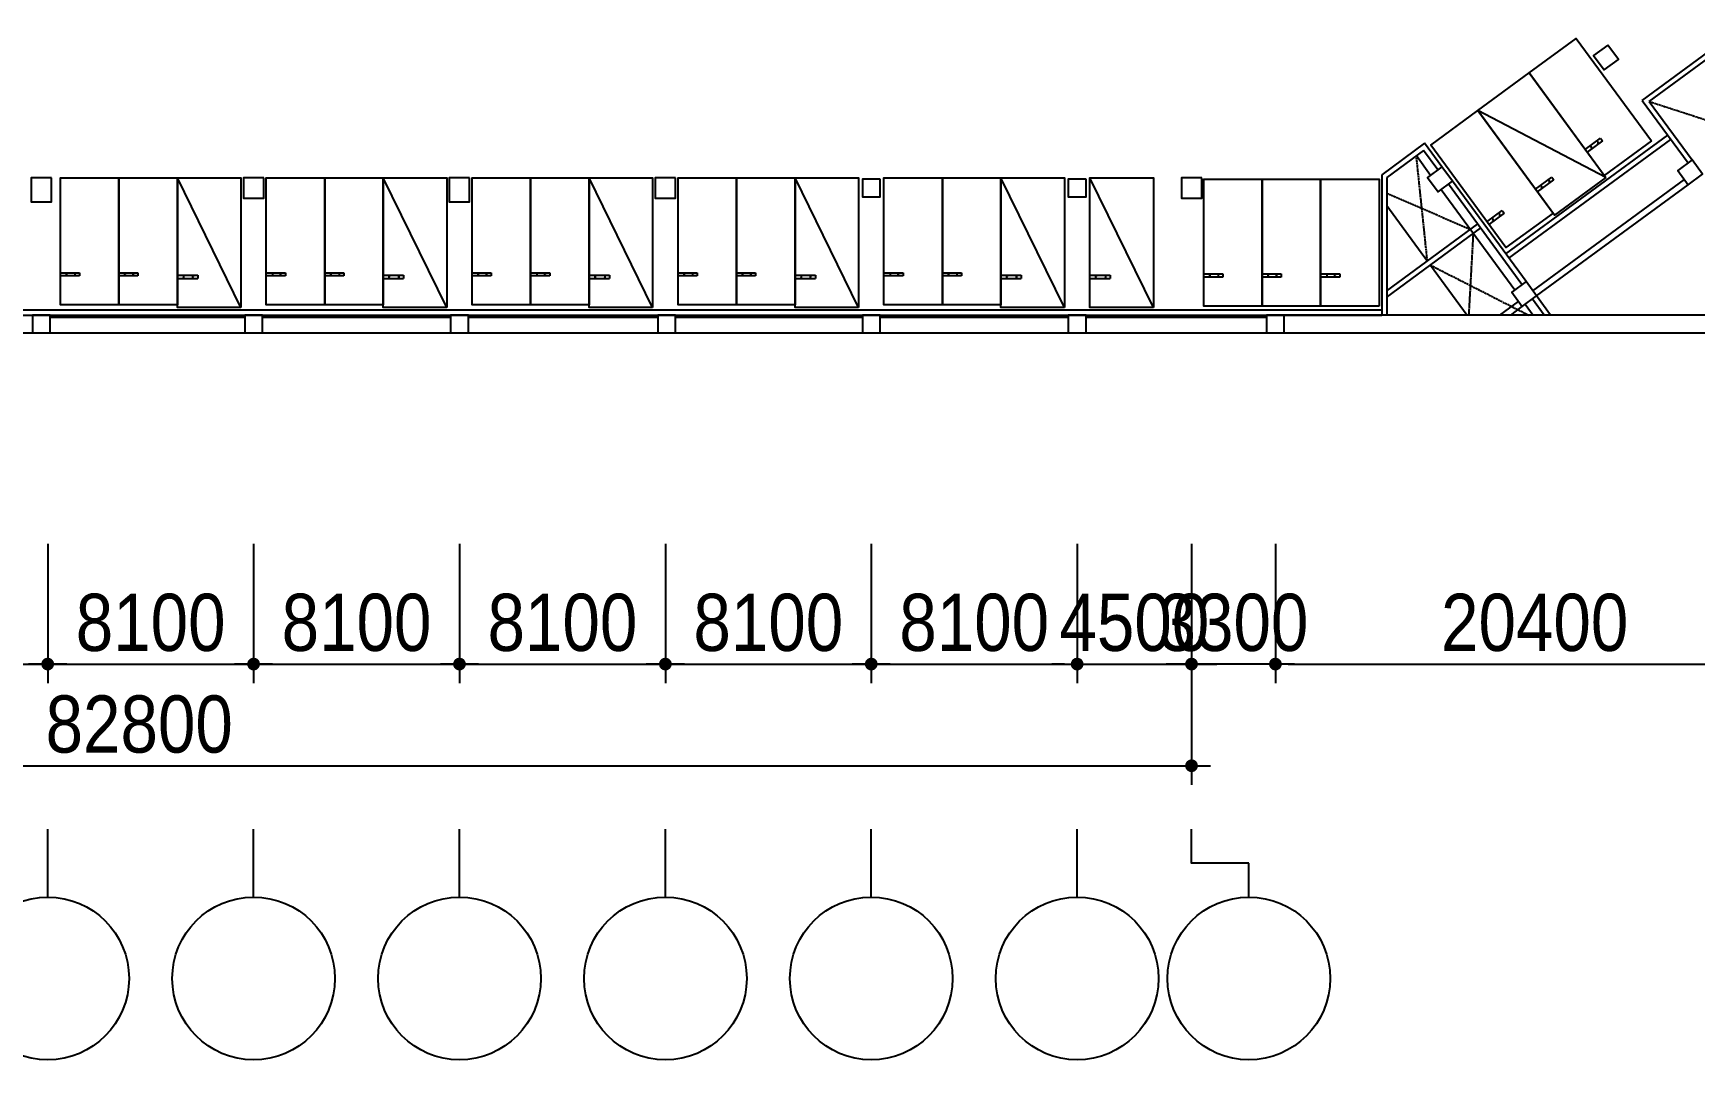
# Model space of a CAD drawing. Header units: millimetres. Extents: x 78082221 to 78451133, y -34402202 to -34172290.
# Drawn here: x 78210341 to 78275708, y -34391327 to -34350941 of the extents above; entities that cross this region are included whole.
import ezdxf

# ---------------------------------------------------------------- set-up
doc = ezdxf.new("R2010")
doc.units = ezdxf.units.MM
doc.header["$LTSCALE"] = 100
doc.header["$MEASUREMENT"] = 0
doc.header["$PDMODE"] = 1
doc.header["$PDSIZE"] = -3
doc.linetypes.add('XR-B2$0$CENTER', pattern=[2, 1.25, -0.25, 0.25, -0.25])
doc.layers.get('0').update_dxf_attribs({"color": 2, "linetype": 'CONTINUOUS'})
doc.layers.get('Defpoints').update_dxf_attribs({"color": 142, "linetype": 'CONTINUOUS'})
doc.layers.add('E-PLAN', color=115, linetype='CONTINUOUS')
doc.layers.add('Z', color=115, linetype='CONTINUOUS')
doc.styles.add('c-b2$0$맑은고딕', font='', dxfattribs={"width": 0.8})
doc.styles.add('돋움', font='', dxfattribs={"width": 0.9})
doc.styles.get('c-b2$0$맑은고딕').set_extended_font_data('Malgun Gothic')
doc.styles.get('돋움').set_extended_font_data('Dotum')
doc.dimstyles.new('c-b2$0$std_style', dxfattribs={"dimscale": 500, "dimtxt": 3, "dimasz": 1, "dimexe": 1.5, "dimexo": 2, "dimgap": 1, "dimtad": 1, "dimtoh": 1, "dimdec": 0, "dimzin": 0, "dimdsep": 46, "dimtxsty": 'c-b2$0$맑은고딕', "dimblk": 'c-b2$0$01420DDOT01', "dimcen": 2.5, "dimdle": 8, "dimclrd": 256, "dimclre": 256, "dimclrt": 256, "dimadec": 0, "dimazin": 0, "dimtfac": 1, "dimtdec": 0, "dimtix": 1, "dimtmove": 2, "dimatfit": 3, "dimldrblk": 'c-b2$0$_ClosedBlank', "dimfxl": 1, "dimtolj": 1, "dimtzin": 0, "dimlwd": -1, "dimlwe": -1, "dimarcsym": 0})

# ---------------------------------------------------------------- blocks, each defined once
blk = doc.blocks.new('XR-B2$0$XR-지하3층$0$일반형 주차')
at = {"layer": 'E-PLAN'}
for p, q in [((750, 3865), (0, 3865)), ((0, 3735), (750, 3735)), ((750, 3735), (750, 3865))]:
    blk.add_line(p, q, dxfattribs=at)
blk.add_lwpolyline([(2300, 5000), (0, 5000), (0, 0), (2300, 0)], close=True, dxfattribs=at)
for centre in [(238, 3800), (563, 3800)]:
    blk.add_circle(centre, 17.5, dxfattribs=at)
blk = doc.blocks.new('XR-B2$0$XR-지하3층$0$확장형 주차')
at = {"layer": 'E-PLAN'}
for p, q in [((0, 3965), (800, 3965)), ((800, 3835), (800, 3965)), ((0, 3835), (800, 3835))]:
    blk.add_line(p, q, dxfattribs=at)
blk.add_lwpolyline([(2500, 5100), (0, 5100), (0, 0), (2500, 0)], close=True, dxfattribs=at)
blk.add_lwpolyline([(2500, 5100), (0, 0)], dxfattribs=at)
for centre in [(238, 3900), (613, 3900)]:
    blk.add_circle(centre, 17.5, dxfattribs=at)
blk = doc.blocks.new('c-b2$0$01420DDOT01')
blk.add_line((-1.5, 0), (1.5, 0))
at = {"const_width": 0.5}
blk.add_lwpolyline([(-0.25, 0, 1), (0.25, 0, 1)], format="xyb", close=True, dxfattribs=at)
blk = doc.blocks.new('*D81')
at = {"layer": 'Defpoints', "color": 0, "transparency": 16777216}
for p in [(78173110, -34370034), (78255910, -34370034), (78255910, -34379760)]:
    blk.add_point(p, dxfattribs=at)
at = {"layer": 'Z', "transparency": 16777216}
for p, q in [((78173110, -34371034), (78173110, -34380510)), ((78255910, -34371034), (78255910, -34380510)), ((78173610, -34379760), (78255410, -34379760))]:
    blk.add_line(p, q, dxfattribs=at)
at = {"layer": 'Z', "transparency": 16777216, "xscale": 500, "yscale": 500, "zscale": 500}
for p, rotation in [((78173110, -34379760), 180.0000004268868), ((78255910, -34379760), 4.268868231254896e-07)]:
    blk.add_blockref('c-b2$0$01420DDOT01', p, dxfattribs=dict(at, rotation=rotation))
at = {"layer": 'Z', "transparency": 16777216, "insert": (78214510, -34378134), "char_height": 2250, "attachment_point": 5, "rotation": 0, "style": '돋움'}
blk.add_mtext('\\A1;82800', dxfattribs=at)
blk = doc.blocks.new('c-b2$0$_ClosedBlank')
at = {"color": 0, "linetype": 'ByBlock', "lineweight": -2}
for p, q in [((-1, 0.17), (0, 0)), ((-1, 0.17), (-1, -0.17)), ((0, 0), (-1, -0.17))]:
    blk.add_line(p, q, dxfattribs=at)
blk = doc.blocks.new('*D86')
at = {"layer": 'Defpoints', "color": 0, "transparency": 16777216}
for p in [(78202810, -34370034), (78210910, -34370034), (78210910, -34375760)]:
    blk.add_point(p, dxfattribs=at)
at = {"layer": 'Z', "transparency": 16777216}
for p, q in [((78202810, -34371034), (78202810, -34376510)), ((78210910, -34371034), (78210910, -34376510)), ((78203310, -34375760), (78210410, -34375760))]:
    blk.add_line(p, q, dxfattribs=at)
at = {"layer": 'Z', "transparency": 16777216, "xscale": 500, "yscale": 500, "zscale": 500}
for p, rotation in [((78202810, -34375760), 180.0000004268868), ((78210910, -34375760), 4.268868231257969e-07)]:
    blk.add_blockref('c-b2$0$01420DDOT01', p, dxfattribs=dict(at, rotation=rotation))
at = {"layer": 'Z', "transparency": 16777216, "insert": (78206860, -34374134), "char_height": 2250, "attachment_point": 5, "rotation": 0, "style": '돋움'}
blk.add_mtext('\\A1;8100', dxfattribs=at)
blk = doc.blocks.new('*D87')
at = {"layer": 'Defpoints', "color": 0, "transparency": 16777216}
for p in [(78210910, -34370034), (78219010, -34370034), (78219010, -34375760)]:
    blk.add_point(p, dxfattribs=at)
at = {"layer": 'Z', "transparency": 16777216}
for p, q in [((78210910, -34371034), (78210910, -34376510)), ((78219010, -34371034), (78219010, -34376510)), ((78211410, -34375760), (78218510, -34375760))]:
    blk.add_line(p, q, dxfattribs=at)
at = {"layer": 'Z', "transparency": 16777216, "xscale": 500, "yscale": 500, "zscale": 500}
for p, rotation in [((78210910, -34375760), 180.0000004268868), ((78219010, -34375760), 4.268868231226557e-07)]:
    blk.add_blockref('c-b2$0$01420DDOT01', p, dxfattribs=dict(at, rotation=rotation))
at = {"layer": 'Z', "transparency": 16777216, "insert": (78214960, -34374134), "char_height": 2250, "attachment_point": 5, "rotation": 0, "style": '돋움'}
blk.add_mtext('\\A1;8100', dxfattribs=at)
blk = doc.blocks.new('*D88')
at = {"layer": 'Defpoints', "color": 0, "transparency": 16777216}
for p in [(78219010, -34370034), (78227110, -34370034), (78227110, -34375760)]:
    blk.add_point(p, dxfattribs=at)
at = {"layer": 'Z', "transparency": 16777216}
for p, q in [((78219010, -34371034), (78219010, -34376510)), ((78227110, -34371034), (78227110, -34376510)), ((78219510, -34375760), (78226610, -34375760))]:
    blk.add_line(p, q, dxfattribs=at)
at = {"layer": 'Z', "transparency": 16777216, "xscale": 500, "yscale": 500, "zscale": 500}
for p, rotation in [((78219010, -34375760), 180.0000004268868), ((78227110, -34375760), 4.268868231289383e-07)]:
    blk.add_blockref('c-b2$0$01420DDOT01', p, dxfattribs=dict(at, rotation=rotation))
at = {"layer": 'Z', "transparency": 16777216, "insert": (78223060, -34374134), "char_height": 2250, "attachment_point": 5, "rotation": 0, "style": '돋움'}
blk.add_mtext('\\A1;8100', dxfattribs=at)
blk = doc.blocks.new('*D89')
at = {"layer": 'Defpoints', "color": 0, "transparency": 16777216}
for p in [(78227110, -34370034), (78235210, -34370034), (78235210, -34375760)]:
    blk.add_point(p, dxfattribs=at)
at = {"layer": 'Z', "transparency": 16777216}
for p, q in [((78227110, -34371034), (78227110, -34376510)), ((78235210, -34371034), (78235210, -34376510)), ((78227610, -34375760), (78234710, -34375760))]:
    blk.add_line(p, q, dxfattribs=at)
at = {"layer": 'Z', "transparency": 16777216, "xscale": 500, "yscale": 500, "zscale": 500}
for p, rotation in [((78227110, -34375760), 180.0000004268868), ((78235210, -34375760), 4.268868231250116e-07)]:
    blk.add_blockref('c-b2$0$01420DDOT01', p, dxfattribs=dict(at, rotation=rotation))
at = {"layer": 'Z', "transparency": 16777216, "insert": (78231160, -34374134), "char_height": 2250, "attachment_point": 5, "rotation": 0, "style": '돋움'}
blk.add_mtext('\\A1;8100', dxfattribs=at)
blk = doc.blocks.new('*D90')
at = {"layer": 'Defpoints', "color": 0, "transparency": 16777216}
for p in [(78235210, -34370034), (78243310, -34370034), (78243310, -34375760)]:
    blk.add_point(p, dxfattribs=at)
at = {"layer": 'Z', "transparency": 16777216}
for p, q in [((78235210, -34371034), (78235210, -34376510)), ((78243310, -34371034), (78243310, -34376510)), ((78235710, -34375760), (78242810, -34375760))]:
    blk.add_line(p, q, dxfattribs=at)
at = {"layer": 'Z', "transparency": 16777216, "xscale": 500, "yscale": 500, "zscale": 500}
for p, rotation in [((78235210, -34375760), 180.0000004268868), ((78243310, -34375760), 4.268868231257969e-07)]:
    blk.add_blockref('c-b2$0$01420DDOT01', p, dxfattribs=dict(at, rotation=rotation))
at = {"layer": 'Z', "transparency": 16777216, "insert": (78239260, -34374134), "char_height": 2250, "attachment_point": 5, "rotation": 0, "style": '돋움'}
blk.add_mtext('\\A1;8100', dxfattribs=at)
blk = doc.blocks.new('*D91')
at = {"layer": 'Defpoints', "color": 0, "transparency": 16777216}
for p in [(78243310, -34370034), (78251410, -34370034), (78251410, -34375760)]:
    blk.add_point(p, dxfattribs=at)
at = {"layer": 'Z', "transparency": 16777216}
for p, q in [((78243310, -34371034), (78243310, -34376510)), ((78251410, -34371034), (78251410, -34376510)), ((78243810, -34375760), (78250910, -34375760))]:
    blk.add_line(p, q, dxfattribs=at)
at = {"layer": 'Z', "transparency": 16777216, "xscale": 500, "yscale": 500, "zscale": 500}
for p, rotation in [((78243310, -34375760), 180.0000004268868), ((78251410, -34375760), 4.26886823123441e-07)]:
    blk.add_blockref('c-b2$0$01420DDOT01', p, dxfattribs=dict(at, rotation=rotation))
at = {"layer": 'Z', "transparency": 16777216, "insert": (78247360, -34374134), "char_height": 2250, "attachment_point": 5, "rotation": 0, "style": '돋움'}
blk.add_mtext('\\A1;8100', dxfattribs=at)
blk = doc.blocks.new('*D92')
at = {"layer": 'Defpoints', "color": 0, "transparency": 16777216}
for p in [(78251410, -34370034), (78255910, -34370034), (78255910, -34375760)]:
    blk.add_point(p, dxfattribs=at)
at = {"layer": 'Z', "transparency": 16777216}
for p, q in [((78251410, -34371034), (78251410, -34376510)), ((78255910, -34371034), (78255910, -34376510)), ((78250910, -34375760), (78250410, -34375760)), ((78251410, -34375760), (78255910, -34375760)), ((78256410, -34375760), (78256910, -34375760))]:
    blk.add_line(p, q, dxfattribs=at)
at = {"layer": 'Z', "transparency": 16777216, "xscale": 500, "yscale": 500, "zscale": 500}
for p, rotation in [((78251410, -34375760), 4.268868231300377e-07), ((78255910, -34375760), 180.0000004268868)]:
    blk.add_blockref('c-b2$0$01420DDOT01', p, dxfattribs=dict(at, rotation=rotation))
at = {"layer": 'Z', "transparency": 16777216, "insert": (78253660, -34374134), "char_height": 2250, "attachment_point": 5, "rotation": 0, "style": '돋움'}
blk.add_mtext('\\A1;4500', dxfattribs=at)
blk = doc.blocks.new('*D112')
at = {"layer": 'Defpoints', "color": 0, "transparency": 16777216}
for p in [(78255910, -34370034), (78259210, -34370034), (78255910, -34375760)]:
    blk.add_point(p, dxfattribs=at)
at = {"layer": 'Z', "transparency": 16777216}
for p, q in [((78255910, -34371034), (78255910, -34376510)), ((78259210, -34371034), (78259210, -34376510)), ((78255410, -34375760), (78254910, -34375760)), ((78259210, -34375760), (78255910, -34375760)), ((78259710, -34375760), (78260210, -34375760))]:
    blk.add_line(p, q, dxfattribs=at)
at = {"layer": 'Z', "transparency": 16777216, "xscale": 500, "yscale": 500, "zscale": 500}
for p, rotation in [((78255910, -34375760), 359.9999995731133), ((78259210, -34375760), 179.9999995731133)]:
    blk.add_blockref('c-b2$0$01420DDOT01', p, dxfattribs=dict(at, rotation=rotation))
at = {"layer": 'Z', "transparency": 16777216, "insert": (78257560, -34374134), "char_height": 2250, "attachment_point": 5, "rotation": 360, "style": '돋움'}
blk.add_mtext('\\A1;3300', dxfattribs=at)
blk = doc.blocks.new('*D113')
at = {"layer": 'Defpoints', "color": 0, "transparency": 16777216}
for p in [(78259210, -34370034), (78279610, -34370034), (78279610, -34375760)]:
    blk.add_point(p, dxfattribs=at)
at = {"layer": 'Z', "transparency": 16777216}
for p, q in [((78259210, -34371034), (78259210, -34376510)), ((78279610, -34371034), (78279610, -34376510)), ((78259710, -34375760), (78279110, -34375760))]:
    blk.add_line(p, q, dxfattribs=at)
at = {"layer": 'Z', "transparency": 16777216, "xscale": 500, "yscale": 500, "zscale": 500}
for p, rotation in [((78259210, -34375760), 180.0000004268868), ((78279610, -34375760), 4.268868228763417e-07)]:
    blk.add_blockref('c-b2$0$01420DDOT01', p, dxfattribs=dict(at, rotation=rotation))
at = {"layer": 'Z', "transparency": 16777216, "insert": (78269410, -34374134), "char_height": 2250, "attachment_point": 5, "rotation": 0, "style": '돋움'}
blk.add_mtext('\\A1;20400', dxfattribs=at)

msp = doc.modelspace()

# ---------------------------------------------------------------- linework, layer by layer
at = {"layer": 'Z', "ltscale": 0.5}
for p, q in [((78273639.5, -34353583.7), (78276905.7, -34351189)), ((78273919.1, -34353626.7), (78276862.7, -34351468.6)), ((78273639.5, -34353583.7), (78275442.9, -34356043.4)), ((78273919.1, -34353626.7), (78275604.2, -34355925.2)), ((78268273.5, -34359625.7), (78274644.7, -34354954.7)), ((78268391.8, -34359787), (78274762.9, -34355116)), ((78265080.7, -34355270.7), (78263390.3, -34356510)), ((78265037.6, -34355550.2), (78263590.3, -34356611.3)), ((78265599.3, -34356316.4), (78265037.6, -34355550.2)), ((78265760.6, -34356198.1), (78265080.7, -34355270.7)), ((78263390.3, -34356510), (78263390.3, -34362026.6)), ((78263590.3, -34356611.3), (78263590.3, -34362026.6)), ((78268910.4, -34360832.7), (78266013.2, -34356880.9)), ((78269071.7, -34360714.4), (78266174.5, -34356762.7)), ((78263590.3, -34361075.2), (78267166.2, -34358453.6)), ((78263590.3, -34361323.2), (78267284.4, -34358614.9)), ((78269785.7, -34362026.6), (78269324.3, -34361397.2)), ((78270033.7, -34362026.6), (78269485.6, -34361278.9)), ((78173117.8, -34361826.6), (78263390.3, -34361826.6)), ((78173264.4, -34362026.6), (78263390.3, -34362026.6))]:
    msp.add_line(p, q, dxfattribs=at)
at = {"layer": 'Z', "linetype": 'XR-B2$0$CENTER', "ltscale": 0.5}
for p, q in [((78273919.1, -34353626.7), (78277788, -34354882.1)), ((78265190.3, -34359902.2), (78264755.4, -34355757.2)), ((78263590.3, -34357228.6), (78266883.9, -34358660.5)), ((78266826.6, -34362026.6), (78267002.2, -34358821.8)), ((78265308.6, -34360063.5), (78269162.6, -34362026.6))]:
    msp.add_line(p, q, dxfattribs=at)
at = {"layer": 'Z'}
for p, q in [((78264755.4, -34355757.2), (78265317.1, -34356523.3)), ((78265730.9, -34357087.9), (78268628.2, -34361039.6)), ((78269337.8, -34361077.3), (78275305.7, -34356702)), ((78269485.6, -34361278.9), (78275453.5, -34356903.6)), ((78263590.3, -34357719.8), (78265190.3, -34359902.2)), ((78265308.6, -34360063.5), (78266747.8, -34362026.6)), ((78268043, -34362026.6), (78268773.3, -34361491.2)), ((78268465.8, -34362026.6), (78268921.1, -34361692.8)), ((78269042, -34361604.1), (78269351.8, -34362026.6)), ((78279260.2, -34362026.6), (78259556.1, -34362026.6)), ((78210910.2, -34384927), (78210910.2, -34382260.4)), ((78219010.2, -34384927), (78219010.2, -34382260.4)), ((78227110.2, -34384927), (78227110.2, -34382260.4)), ((78235210.6, -34384927.4), (78235210.6, -34382260.7)), ((78243310.2, -34384927), (78243310.2, -34382260.4)), ((78251410.2, -34384927.1), (78251410.2, -34382260.4)), ((78258166.7, -34384927.2), (78258166.7, -34383593.9))]:
    msp.add_line(p, q, dxfattribs=at)
for points in [[(78157380.6, -34341376.2), (78173033.6, -34362726.6), (78346933.8, -34362726.6)], [(78218660.2, -34362126.6), (78211010.2, -34362126.6)], [(78226760.2, -34362126.6), (78219360.2, -34362126.6)], [(78234910.2, -34362126.6), (78227460.2, -34362126.6)], [(78242960.2, -34362126.6), (78235610.2, -34362126.6)], [(78251060.2, -34362126.6), (78243660.2, -34362126.6)], [(78258860.2, -34362126.6), (78251760.2, -34362126.6)], [(78258166.7, -34383593.9), (78255910.2, -34383593.9), (78255910.2, -34382260.6)]]:
    msp.add_lwpolyline(points, dxfattribs=at)
at = {"layer": 'Z', "ltscale": 0.5}
for points in [[(78272293.1, -34351408.9), (78271728.6, -34351822.8), (78272142.4, -34352387.3), (78272707, -34351973.4)], [(78265760.6, -34356198.1), (78265196.1, -34356612), (78265610, -34357176.6), (78266174.5, -34356762.7)], [(78275604.2, -34355925.2), (78275039.6, -34356339), (78275453.5, -34356903.6), (78276018.1, -34356489.7)], [(78211060.2, -34356626.6), (78210260.2, -34356626.6), (78210260.2, -34357576.6), (78211060.2, -34357576.6)], [(78219410.2, -34356626.6), (78218610.2, -34356626.6), (78218610.2, -34357426.6), (78219410.2, -34357426.6)], [(78227510.2, -34356626.6), (78226710.2, -34356626.6), (78226710.2, -34357576.6), (78227510.2, -34357576.6)], [(78235610.2, -34356626.6), (78234810.2, -34356626.6), (78234810.2, -34357426.6), (78235610.2, -34357426.6)], [(78243660.2, -34356676.6), (78242960.2, -34356676.6), (78242960.2, -34357376.6), (78243660.2, -34357376.6)], [(78251760.2, -34356676.6), (78251060.2, -34356676.6), (78251060.2, -34357376.6), (78251760.2, -34357376.6)], [(78256310.2, -34356626.6), (78255510.2, -34356626.6), (78255510.2, -34357426.6), (78256310.2, -34357426.6)], [(78269071.7, -34360714.4), (78268507.2, -34361128.3), (78268921.1, -34361692.8), (78269485.6, -34361278.9)], [(78211010.2, -34362026.6), (78210310.2, -34362026.6), (78210310.2, -34362726.6), (78211010.2, -34362726.6)], [(78219360.2, -34362026.6), (78218660.2, -34362026.6), (78218660.2, -34362726.6), (78219360.2, -34362726.6)], [(78227460.2, -34362026.6), (78226760.2, -34362026.6), (78226760.2, -34362726.6), (78227460.2, -34362726.6)], [(78235610.2, -34362026.6), (78234910.2, -34362026.6), (78234910.2, -34362726.6), (78235610.2, -34362726.6)], [(78243660.2, -34362026.6), (78242960.2, -34362026.6), (78242960.2, -34362726.6), (78243660.2, -34362726.6)], [(78251760.2, -34362026.6), (78251060.2, -34362026.6), (78251060.2, -34362726.6), (78251760.2, -34362726.6)], [(78259560.2, -34362026.6), (78258860.2, -34362026.6), (78258860.2, -34362726.6), (78259560.2, -34362726.6)]]:
    msp.add_lwpolyline(points, close=True, dxfattribs=at)
at = {"layer": 'Z'}
for centre in [(78210910.2, -34388127), (78219010.2, -34388127), (78227110.2, -34388127), (78235210.6, -34388127.4), (78243310.2, -34388127), (78251410.2, -34388127.1), (78258166.7, -34388127.2)]:
    msp.add_circle(centre, 3200, dxfattribs=at)

# ---------------------------------------------------------------- block references
at = {"layer": 'Z', "xscale": -1}
for name, p, rotation in [('XR-B2$0$XR-지하3층$0$일반형 주차', (78269191, -34352505.2), 216.2469333569375), ('XR-B2$0$XR-지하3층$0$확장형 주차', (78267174.8, -34353983.4), 216.2469364321975), ('XR-B2$0$XR-지하3층$0$일반형 주차', (78265319.9, -34355343.3), 216.2469364321975), ('XR-B2$0$XR-지하3층$0$일반형 주차', (78211410.2, -34356626.6), 180), ('XR-B2$0$XR-지하3층$0$일반형 주차', (78213710.2, -34356626.6), 180), ('XR-B2$0$XR-지하3층$0$확장형 주차', (78216010.2, -34356626.6), 180), ('XR-B2$0$XR-지하3층$0$일반형 주차', (78219510.2, -34356626.6), 180), ('XR-B2$0$XR-지하3층$0$일반형 주차', (78221810.2, -34356626.6), 180), ('XR-B2$0$XR-지하3층$0$확장형 주차', (78224110.2, -34356626.6), 180), ('XR-B2$0$XR-지하3층$0$일반형 주차', (78227610.2, -34356626.6), 180), ('XR-B2$0$XR-지하3층$0$일반형 주차', (78229910.2, -34356626.6), 180), ('XR-B2$0$XR-지하3층$0$확장형 주차', (78232210.2, -34356626.6), 180), ('XR-B2$0$XR-지하3층$0$일반형 주차', (78235710.2, -34356626.6), 180), ('XR-B2$0$XR-지하3층$0$일반형 주차', (78238010.2, -34356626.6), 180), ('XR-B2$0$XR-지하3층$0$확장형 주차', (78240310.2, -34356626.6), 180), ('XR-B2$0$XR-지하3층$0$일반형 주차', (78243810.2, -34356626.6), 180), ('XR-B2$0$XR-지하3층$0$일반형 주차', (78246110.2, -34356626.6), 180), ('XR-B2$0$XR-지하3층$0$확장형 주차', (78248410.2, -34356626.6), 180), ('XR-B2$0$XR-지하3층$0$확장형 주차', (78251910.2, -34356626.6), 180), ('XR-B2$0$XR-지하3층$0$일반형 주차', (78256390.3, -34356676.6), 180), ('XR-B2$0$XR-지하3층$0$일반형 주차', (78258690.3, -34356676.6), 180), ('XR-B2$0$XR-지하3층$0$일반형 주차', (78258690.3, -34356676.6), 180), ('XR-B2$0$XR-지하3층$0$일반형 주차', (78260990.3, -34356676.6), 180)]:
    msp.add_blockref(name, p, dxfattribs=dict(at, rotation=rotation))

# ---------------------------------------------------------------- dimensions: what is measured, and where the dimension line sits
at = {"layer": 'Z'}
for base, p1, p2, angle, picture, middle in [((78255910.2, -34379760.4), (78173110.2, -34370033.6, 0), (78255910.2, -34370033.6), 0, '*D81', (78214510.2, -34378133.9)), ((78210910.2, -34375760.4), (78202810.2, -34370033.6), (78210910.2, -34370033.6), 0, '*D86', (78206860.2, -34374133.9)), ((78219010.2, -34375760.4), (78210910.2, -34370033.6), (78219010.2, -34370033.6), 0, '*D87', (78214960.2, -34374133.9)), ((78227110.2, -34375760.4), (78219010.2, -34370033.6), (78227110.2, -34370033.6), 0, '*D88', (78223060.2, -34374133.9)), ((78235210.2, -34375760.4), (78227110.2, -34370033.6), (78235210.2, -34370033.6), 0, '*D89', (78231160.2, -34374133.9)), ((78243310.2, -34375760.4), (78235210.2, -34370033.6), (78243310.2, -34370033.6), 0, '*D90', (78239260.2, -34374133.9)), ((78251410.2, -34375760.4), (78243310.2, -34370033.6), (78251410.2, -34370033.6), 0, '*D91', (78247360.2, -34374133.9)), ((78255910.2, -34375760.4), (78251410.2, -34370033.6), (78255910.2, -34370033.6), 0, '*D92', (78253660.2, -34374133.9)), ((78255910.2, -34375760.4), (78259210.2, -34370033.6), (78255910.2, -34370033.6), 180, '*D112', (78257560.2, -34374133.9)), ((78279610.2, -34375760.4), (78259210.2, -34370033.6), (78279610.2, -34370033.6), 0, '*D113', (78269410.2, -34374133.9))]:
    dim = msp.add_linear_dim(base=base, p1=p1, p2=p2, angle=angle, dimstyle='c-b2$0$std_style', override={"dimtxt": 4.5, "dimtxsty": '돋움'}, dxfattribs=at)
    dim.commit()
    dim.dimension.update_dxf_attribs({"geometry": picture, "text_midpoint": middle})

doc.saveas('drawing.dxf')
